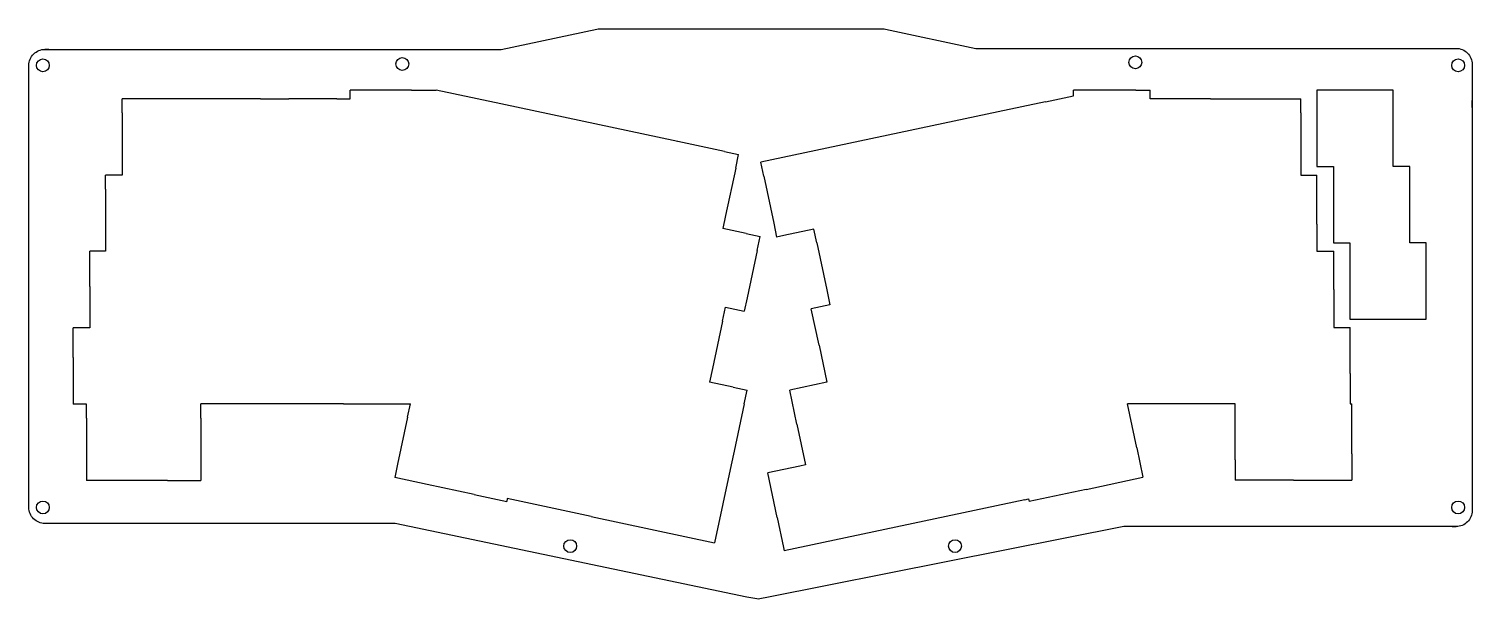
# Model space of a CAD drawing. Header units: millimetres. Extents: x 0 to 361, y -845 to -702.
import ezdxf

# ---------------------------------------------------------------- set-up
doc = ezdxf.new("R2010")
doc.units = ezdxf.units.MM
doc.layers.get('0').update_dxf_attribs({"linetype": 'CONTINUOUS'})

msp = doc.modelspace()

# ---------------------------------------------------------------- linework, layer by layer
for p, q in [((5.05, -707.5), (4.05, -707.5)), ((274.72, -710.75), (274.8, -710.75)), ((26.84, -719.82), (23.33, -719.82)), ((23.33, -723.33), (23.33, -719.82)), ((57.92, -719.82), (26.84, -719.82)), ((57.92, -719.82), (64.94, -719.82)), ((76.97, -719.82), (64.94, -719.82)), ((76.97, -719.82), (80.27, -719.82)), ((80.27, -719.82), (80.27, -717.66)), ((83.57, -717.66), (80.27, -717.66)), ((95.59, -717.66), (83.57, -717.66)), ((95.59, -717.66), (101.76, -717.66)), ((106.14, -718.59), (101.76, -717.66)), ((117.95, -721.11), (106.14, -718.59)), ((254, -720.58), (242.15, -723.1)), ((254, -720.58), (260.99, -719.1)), ((264.55, -717.66), (260.99, -717.66)), ((260.99, -719.1), (260.99, -717.66)), ((276.53, -717.66), (264.55, -717.66)), ((276.53, -717.66), (280.08, -717.66)), ((280.08, -719.82), (280.08, -717.66)), ((283.17, -719.82), (280.08, -719.82)), ((295.2, -719.82), (283.17, -719.82)), ((295.2, -719.82), (317.76, -719.82)), ((317.76, -723.33), (317.76, -719.82)), ((360.52, -722.01), (360.52, -720.25)), ((360.52, -722.01), (360.52, -720.25)), ((23.33, -723.33), (23.33, -735.36)), ((162.14, -730.51), (117.95, -721.11)), ((242.15, -723.1), (182.85, -735.7)), ((317.76, -723.33), (317.76, -735.36)), ((173.81, -732.99), (162.14, -730.51)), ((173.81, -732.99), (177.3, -733.74)), ((176.58, -737.14), (177.3, -733.74)), ((23.33, -738.87), (19.16, -738.87)), ((19.16, -742.38), (19.16, -738.87)), ((23.33, -735.36), (23.33, -738.87)), ((176.58, -737.14), (174.06, -748.95)), ((183.58, -739.16), (182.85, -735.7)), ((317.76, -735.36), (317.76, -738.87)), ((317.76, -738.87), (321.69, -738.87)), ((321.69, -739.45), (321.69, -738.87)), ((19.16, -742.38), (19.16, -754.41)), ((183.58, -739.16), (186.08, -750.93)), ((183.58, -739.16), (186.08, -750.93)), ((321.69, -751.11), (321.69, -739.45)), ((174.06, -748.95), (173.36, -752.25)), ((179.2, -753.49), (173.36, -752.25)), ((186.08, -750.93), (186.81, -754.37)), ((196.09, -752.39), (188.6, -753.99)), ((196.83, -755.83), (196.09, -752.39)), ((321.69, -751.11), (321.69, -757.92)), ((19.16, -754.41), (19.16, -756.9)), ((19.16, -756.9), (19.16, -757.92)), ((179.2, -753.49), (182.69, -754.24)), ((181.95, -757.72), (182.69, -754.24)), ((188.6, -753.99), (186.81, -754.37)), ((196.83, -755.83), (199.33, -767.57)), ((15.29, -766.68), (15.29, -757.92)), ((18.58, -757.92), (15.29, -757.92)), ((19.16, -757.92), (18.58, -757.92)), ((181.95, -757.72), (179.44, -769.56)), ((321.69, -757.92), (324.94, -757.92)), ((324.94, -757.92), (325.76, -757.92)), ((325.76, -757.92), (325.98, -757.92)), ((325.98, -767.45), (325.98, -757.92)), ((15.29, -766.68), (15.29, -776.99)), ((199.33, -767.57), (200.11, -771.26)), ((325.98, -767.45), (325.98, -776.97)), ((179.44, -769.56), (178.74, -772.84)), ((200.11, -771.26), (195.47, -772.24)), ((173.32, -775.37), (174.07, -771.85)), ((174.07, -771.85), (178.74, -772.84)), ((197.4, -781.31), (195.47, -772.24)), ((14.23, -776.99), (11.12, -776.99)), ((11.12, -784.45), (11.12, -776.99)), ((15.29, -776.99), (14.23, -776.99)), ((173.32, -775.37), (170.8, -787.21)), ((325.98, -776.97), (328.92, -776.97)), ((328.92, -776.97), (330.04, -776.97)), ((330.04, -788.45), (330.04, -776.97)), ((197.4, -781.31), (199.37, -790.62)), ((11.12, -784.45), (11.12, -796.08)), ((170.8, -787.21), (170.08, -790.62)), ((330.04, -788.45), (330.04, -796.02)), ((175.92, -791.87), (170.08, -790.62)), ((175.92, -791.87), (179.41, -792.61)), ((178.69, -795.99), (179.41, -792.61)), ((199.37, -790.62), (190.08, -792.6)), ((191.88, -801.07), (190.08, -792.6)), ((14.41, -796.08), (11.12, -796.08)), ((14.41, -799.58), (14.41, -796.08)), ((66.64, -796.03), (42.97, -796.03)), ((42.97, -799.58), (42.97, -796.03)), ((78.62, -796.03), (66.64, -796.03)), ((78.62, -796.03), (95.34, -796.03)), ((94.64, -799.28), (95.34, -796.03)), ((178.69, -795.99), (176.18, -807.77)), ((284.5, -796.02), (274.41, -796.02)), ((276.74, -806.97), (274.41, -796.02)), ((301.33, -796.02), (284.5, -796.02)), ((301.33, -809.98), (301.33, -796.02)), ((330.04, -796.02), (330.43, -796.02)), ((330.43, -808.45), (330.43, -796.02)), ((14.41, -799.58), (14.41, -811.6)), ((42.97, -799.58), (42.97, -811.6)), ((94.64, -799.28), (92.13, -811.09)), ((191.88, -801.07), (194.04, -811.23)), ((276.74, -806.97), (278.31, -814.33)), ((176.18, -807.77), (175.44, -811.25)), ((301.33, -809.98), (301.33, -815.07)), ((330.43, -808.45), (330.43, -815.07)), ((14.41, -811.6), (14.41, -815.12)), ((42.97, -811.6), (42.97, -815.12)), ((92.13, -811.09), (91.43, -814.4)), ((99.55, -816.12), (91.43, -814.4)), ((175.44, -811.25), (171.3, -830.68)), ((192.57, -811.55), (184.58, -813.25)), ((186.94, -824.34), (184.58, -813.25)), ((194.04, -811.23), (192.57, -811.55)), ((264.08, -817.36), (278.31, -814.33)), ((22.7, -815.12), (14.41, -815.12)), ((34.68, -815.12), (22.7, -815.12)), ((34.68, -815.12), (42.97, -815.12)), ((111.28, -818.61), (99.55, -816.12)), ((264.08, -817.36), (249.85, -820.4)), ((315.88, -815.07), (301.33, -815.07)), ((315.88, -815.07), (330.43, -815.07)), ((111.28, -818.61), (119.39, -820.33)), ((119.53, -819.66), (119.39, -820.33)), ((140.48, -824.12), (119.53, -819.66)), ((248.76, -819.92), (188.71, -832.67)), ((248.76, -819.92), (249.71, -819.72)), ((249.71, -819.72), (249.85, -820.4)), ((140.48, -824.12), (171.3, -830.68)), ((186.94, -824.34), (188.54, -831.88)), ((355.52, -826.63), (356.52, -826.63)), ((188.54, -831.88), (188.71, -832.67))]:
    msp.add_line(p, q)
msp.add_lwpolyline([(349.47, -826.63), (273.55, -826.63), (184.75, -844.28), (182.61, -844.7, -0.095606), (181.85, -844.71), (179.34, -844.24), (91.55, -825.86), (11.1, -825.86), (4.05, -825.86, -0.414214), (0.05, -821.86), (0.05, -812.86), (0.05, -812.86), (0.05, -720.5), (0.05, -711.5, -0.414214), (4.05, -707.5), (11.1, -707.5), (97.49, -707.5), (118.02, -707.5), (141.92, -702.45, -0.052097), (142.54, -702.39), (213.38, -702.39, -0.052457), (214.01, -702.45), (236.54, -707.25), (272.22, -707.25), (349.67, -707.25), (356.52, -707.25, -0.414214), (360.52, -711.25), (360.52, -813.66, 0.001576), (360.52, -813.63), (360.52, -822.63, -0.414214), (356.52, -826.63)], format="xyb", close=True)
msp.add_lwpolyline([(329.95, -774.85), (333.47, -774.85), (345.49, -774.85), (349.04, -774.85), (349.04, -771.3), (349.04, -759.32), (349.04, -755.78), (344.94, -755.78), (344.94, -752.25), (344.94, -740.27), (344.94, -736.73), (340.79, -736.73), (340.79, -733.2), (340.79, -721.22), (340.79, -717.66), (337.28, -717.66), (325.25, -717.66), (321.7, -717.66), (321.7, -721.22), (321.7, -733.2), (321.7, -736.73), (325.89, -736.73), (325.89, -740.27), (325.89, -752.25), (325.89, -755.78), (329.4, -755.78), (329.95, -755.78), (329.95, -759.32), (329.95, -771.3)], close=True)
for centre in [(3.55, -711.5), (93.31, -711.15), (276.4, -710.75), (357.02, -711.5), (3.55, -821.86), (357.02, -821.86), (135.25, -831.51), (231.37, -831.51)]:
    msp.add_circle(centre, 1.6)
msp.add_open_spline([(162.14, -730.51), (162.12, -730.5), (162.09, -730.5), (162.07, -730.49)], degree=3)

doc.saveas('drawing.dxf')
